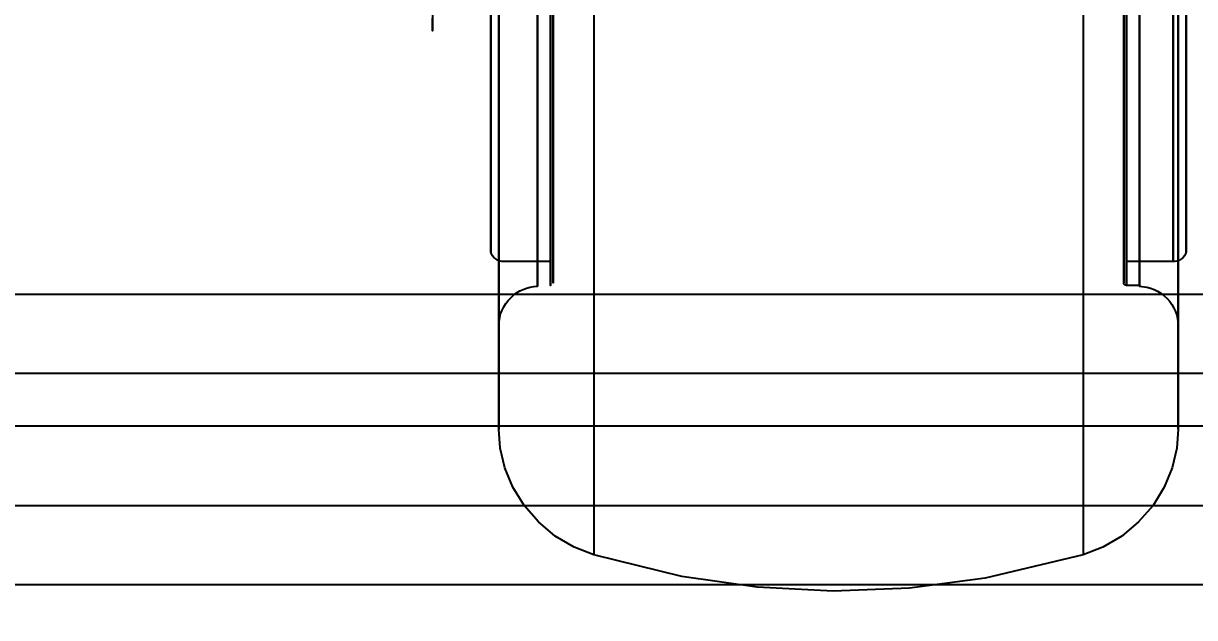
# Model space of a CAD drawing. Header units: millimetres. Extents: x 10366 to 13995, y 24552 to 29685.
# Drawn here: x 13130.9 to 13175.29, y 27953.33 to 27975.86 of the extents above; entities that cross this region are included whole.
import ezdxf

# ---------------------------------------------------------------- set-up
doc = ezdxf.new("R2010")
doc.units = ezdxf.units.MM
doc.header["$LTSCALE"] = 3
doc.layers.add('DomyÅ›lny', color=7, linetype='Continuous')
doc.styles.get("Standard").update_dxf_attribs({"font": 'arial.ttf'})
doc.dimstyles.new('MATEUSZ', dxfattribs={"dimtxt": 35, "dimasz": 16, "dimexe": 0.18, "dimexo": 0.0625, "dimgap": 0.09, "dimtad": 0, "dimdec": 0, "dimdsep": 46, "dimtxsty": 'Standard', "dimblk": 'DOT', "dimcen": 0.09, "dimse1": 1, "dimse2": 1, "dimadec": 0, "dimazin": 0, "dimtfac": 1, "dimtdec": 0, "dimtofl": 0, "dimtmove": 0, "dimatfit": 3, "dimfxl": 1, "dimtolj": 1, "dimtzin": 0, "dimlwd": 9, "dimlwe": 9, "dimarcsym": 0})

# ---------------------------------------------------------------- blocks, each defined once
blk = doc.blocks.new('_Dot')
at = {"color": 0, "linetype": 'ByBlock', "lineweight": -2}
blk.add_line((-0.5, 0), (-1, 0), dxfattribs=at)
at = {"color": 0, "linetype": 'ByBlock', "const_width": 0.5}
blk.add_lwpolyline([(-0.25, 0, 1), (0.25, 0, 1)], format="xyb", close=True, dxfattribs=at)
blk = doc.blocks.new('*D14')
at = {"color": 0, "lineweight": 9, "transparency": 16777216}
for p, q in [((12536.255, 27789.026), (12868.716, 27789.026)), ((13278.255, 27789.026), (12945.795, 27789.026))]:
    blk.add_line(p, q, dxfattribs=at)
at = {"layer": 'Defpoints', "color": 0, "transparency": 16777216}
for p in [(12520.255, 27954.583), (13294.255, 27954.583), (13294.255, 27789.026)]:
    blk.add_point(p, dxfattribs=at)
at = {"color": 0, "lineweight": 9, "transparency": 16777216, "xscale": 16, "yscale": 16, "zscale": 16, "rotation": 180}
blk.add_blockref('_Dot', (12520.255, 27789.026), dxfattribs=at)
at = {"color": 0, "lineweight": 9, "transparency": 16777216, "xscale": 16, "yscale": 16, "zscale": 16}
blk.add_blockref('_Dot', (13294.255, 27789.026), dxfattribs=at)
at = {"color": 0, "transparency": 16777216, "insert": (12907.255, 27789.026), "char_height": 35, "attachment_point": 5}
blk.add_mtext('\\A1;774', dxfattribs=at)
blk = doc.blocks.new('*D21')
at = {"color": 0, "lineweight": 9, "transparency": 16777216}
for p, q in [((12686.171, 27894.429), (12867.817, 27894.429)), ((13128.238, 27894.429), (12946.592, 27894.429))]:
    blk.add_line(p, q, dxfattribs=at)
at = {"layer": 'Defpoints', "color": 0, "transparency": 16777216}
for p in [(12670.171, 27983.828), (13144.238, 27983.828), (13144.238, 27894.429)]:
    blk.add_point(p, dxfattribs=at)
at = {"color": 0, "lineweight": 9, "transparency": 16777216, "xscale": 16, "yscale": 16, "zscale": 16, "rotation": 180}
blk.add_blockref('_Dot', (12670.171, 27894.429), dxfattribs=at)
at = {"color": 0, "lineweight": 9, "transparency": 16777216, "xscale": 16, "yscale": 16, "zscale": 16}
blk.add_blockref('_Dot', (13144.238, 27894.429), dxfattribs=at)
at = {"color": 0, "transparency": 16777216, "insert": (12907.204, 27894.429), "char_height": 35, "attachment_point": 5}
blk.add_mtext('\\A1;474', dxfattribs=at)

msp = doc.modelspace()

# ---------------------------------------------------------------- linework, layer by layer
at = {"layer": 'DomyÅ›lny'}
for p, q in [((13150.88, 27966.828), (13149.112, 27966.828)), ((13174.482, 27966.828), (13172.713, 27966.828)), ((13291.255, 27965.583), (12523.255, 27965.583)), ((13173.206, 27965.927), (13172.708, 27965.928)), ((13291.255, 27962.583), (12523.255, 27962.583)), ((13148.924, 27960.583), (12665.485, 27960.583)), ((13174.67, 27960.583), (13148.924, 27960.583)), ((13271.255, 27960.583), (13174.67, 27960.583)), ((12523.255, 27957.583), (13291.255, 27957.583)), ((12523.255, 27954.583), (13291.255, 27954.583))]:
    msp.add_line(p, q, dxfattribs=at)
for points in [[(13152.528, 28027.946, 0), (13152.528, 28027.946, 0), (13152.528, 28027.946, 0), (13152.528, 28027.946, 0), (13152.528, 28027.946, 0), (13152.528, 28027.946, 0), (13152.528, 28027.946, 0), (13152.528, 28027.946, 0), (13152.528, 28027.946, 0), (13152.528, 28027.946, 0), (13152.528, 28027.944, 0), (13152.528, 28027.936, 0), (13152.528, 28027.907, 0), (13152.528, 28027.786, 0), (13152.528, 28027.285, 0), (13152.528, 28025.163, 0), (13152.528, 28003.283, 0), (13152.528, 27962.583, 0)], [(13171.065, 28027.946, 0), (13171.065, 28027.946, 0), (13171.065, 28027.946, 0), (13171.065, 28027.946, 0), (13171.065, 28027.946, 0), (13171.065, 28027.946, 0), (13171.065, 28027.946, 0), (13171.065, 28027.946, 0), (13171.065, 28027.946, 0), (13171.065, 28027.946, 0), (13171.065, 28027.944, 0), (13171.065, 28027.936, 0), (13171.065, 28027.907, 0), (13171.065, 28027.786, 0), (13171.065, 28027.285, 0), (13171.065, 28025.163, 0), (13171.065, 28003.283, 0), (13171.065, 27962.583, 0)], [(13148.924, 28022.478, 0), (13148.924, 28020.23, 0), (13148.924, 27962.583, 0), (13148.924, 27977.247, 0), (13148.924, 28016.121, 0), (13148.924, 28021.499, 0)], [(13174.67, 28022.478, 0), (13174.67, 28020.23, 0), (13174.67, 27962.583, 0), (13174.67, 27977.247, 0), (13174.67, 28016.121, 0), (13174.67, 28021.499, 0)], [(13150.388, 28014.557, 0), (13150.388, 27969.822, 0), (13150.388, 27966.021, 0), (13150.388, 27965.925, 0), (13150.388, 27965.906, 0), (13150.388, 27965.903, 0), (13150.388, 27965.902, 0), (13150.388, 27965.902, 0), (13150.388, 27965.902, 0), (13150.388, 27965.902, 0), (13150.388, 27965.902, 0), (13150.388, 27965.902, 0), (13150.388, 27965.902, 0), (13150.388, 27965.902, 0), (13150.388, 27965.903, 0), (13150.388, 27965.903, 0), (13150.388, 27965.903, 0), (13150.388, 27965.905, 0), (13150.388, 27965.913, 0), (13150.388, 27965.947, 0), (13150.388, 27966.084, 0), (13150.388, 27966.659, 0), (13150.388, 27969.098, 0), (13150.388, 28017.754, 0)], [(13172.708, 27965.928, 0), (13172.708, 27965.928, 0), (13172.708, 27965.928, 0), (13172.708, 27965.928, 0), (13172.708, 27965.928, 0), (13172.708, 27965.928, 0), (13172.708, 27965.928, 0), (13172.708, 27965.928, 0), (13172.708, 27965.928, 0), (13172.708, 27965.929, 0), (13172.708, 27965.931, 0), (13172.708, 27965.939, 0), (13172.708, 27965.972, 0), (13172.708, 27966.11, 0), (13172.708, 27966.684, 0), (13172.708, 27969.121, 0), (13172.708, 28017.728, 0)], [(13172.708, 28014.535, 0), (13172.708, 27969.844, 0), (13172.708, 27966.046, 0), (13172.708, 27965.951, 0), (13172.708, 27965.931, 0), (13172.708, 27965.928, 0), (13172.708, 27965.928, 0), (13172.708, 27965.928, 0), (13172.708, 27965.928, 0), (13172.708, 27965.928, 0), (13172.708, 27965.928, 0), (13172.708, 27965.928, 0), (13172.708, 27965.928, 0), (13172.708, 27965.928, 0), (13172.708, 27965.928, 0), (13172.708, 27965.928, 0), (13172.708, 27965.929, 0), (13172.708, 27965.931, 0), (13172.708, 27965.939, 0), (13172.708, 27965.972, 0), (13172.708, 27966.11, 0), (13172.708, 27966.684, 0), (13172.708, 27969.12, 0), (13172.708, 28017.728, 0)], [(13173.206, 27965.902, 0), (13173.206, 27965.902, 0), (13173.206, 27965.902, 0), (13173.206, 27965.902, 0), (13173.206, 27965.902, 0), (13173.206, 27965.902, 0), (13173.206, 27965.902, 0), (13173.206, 27965.903, 0), (13173.206, 27965.903, 0), (13173.206, 27965.903, 0), (13173.206, 27965.905, 0), (13173.206, 27965.914, 0), (13173.206, 27965.947, 0), (13173.206, 27966.085, 0), (13173.206, 27966.659, 0), (13173.206, 27969.099, 0), (13173.206, 28017.754, 0)], [(13150.886, 28014.536, 0), (13150.886, 27965.928, 0), (13150.886, 27965.928, 0), (13150.886, 27965.928, 0), (13150.886, 27965.928, 0), (13150.886, 27965.928, 0), (13150.886, 27965.928, 0), (13150.886, 27965.928, 0), (13150.886, 27965.928, 0), (13150.886, 27965.929, 0), (13150.886, 27965.931, 0), (13150.886, 27965.939, 0), (13150.886, 27965.972, 0), (13150.886, 27966.11, 0), (13150.886, 27966.684, 0), (13150.886, 27969.121, 0), (13150.886, 28013.812, 0)], [(13150.983, 28014.448, 0), (13150.983, 27966.028, 0), (13150.983, 27966.028, 0), (13150.983, 27966.028, 0), (13150.983, 27966.028, 0), (13150.983, 27966.028, 0), (13150.983, 27966.028, 0), (13150.983, 27966.028, 0), (13150.983, 27966.028, 0), (13150.983, 27966.028, 0), (13150.983, 27966.03, 0), (13150.983, 27966.039, 0), (13150.983, 27966.072, 0), (13150.983, 27966.209, 0), (13150.983, 27966.781, 0), (13150.983, 27969.208, 0), (13150.983, 28013.727, 0)], [(13172.61, 28014.448, 0), (13172.61, 27966.028, 0), (13172.61, 27966.028, 0), (13172.61, 27966.028, 0), (13172.61, 27966.028, 0), (13172.61, 27966.028, 0), (13172.61, 27966.028, 0), (13172.61, 27966.028, 0), (13172.61, 27966.028, 0), (13172.61, 27966.028, 0), (13172.61, 27966.03, 0), (13172.61, 27966.039, 0), (13172.61, 27966.072, 0), (13172.61, 27966.209, 0), (13172.61, 27966.781, 0), (13172.61, 27969.208, 0), (13172.61, 28013.727, 0)], [(13173.206, 28014.558, 0), (13173.206, 27965.902, 0), (13173.206, 27965.902, 0), (13173.206, 27965.902, 0), (13173.206, 27965.902, 0), (13173.206, 27965.902, 0), (13173.206, 27965.902, 0), (13173.206, 27965.903, 0), (13173.206, 27965.903, 0), (13173.206, 27965.903, 0), (13173.206, 27965.905, 0), (13173.206, 27965.914, 0), (13173.206, 27965.947, 0), (13173.206, 27966.085, 0), (13173.206, 27966.659, 0), (13173.206, 27969.099, 0), (13173.206, 28013.834, 0)], [(13172.61, 28013.834, 0), (13172.61, 27966.728, 0), (13172.61, 27966.728, 0), (13172.61, 27966.728, 0), (13172.61, 27966.728, 0), (13172.61, 27966.728, 0), (13172.61, 27966.728, 0), (13172.61, 27966.728, 0), (13172.61, 27966.728, 0), (13172.61, 27966.729, 0), (13172.61, 27966.731, 0), (13172.61, 27966.739, 0), (13172.61, 27966.771, 0), (13172.61, 27966.904, 0), (13172.61, 27967.461, 0), (13172.61, 27969.822, 0), (13172.61, 28013.133, 0)], [(13174.482, 28013.746, 0), (13174.482, 27966.828, 0), (13174.482, 27966.828, 0), (13174.482, 27966.828, 0), (13174.482, 27966.828, 0), (13174.482, 27966.828, 0), (13174.482, 27966.828, 0), (13174.482, 27966.828, 0), (13174.482, 27966.828, 0), (13174.482, 27966.829, 0), (13174.482, 27966.831, 0), (13174.482, 27966.839, 0), (13174.482, 27966.871, 0), (13174.482, 27967.004, 0), (13174.482, 27967.558, 0), (13174.482, 27969.91, 0), (13174.482, 28013.048, 0)], [(13148.613, 28013.416, 0), (13148.613, 27967.205, 0), (13148.613, 27967.205, 0), (13148.613, 27967.205, 0), (13148.613, 27967.205, 0), (13148.613, 27967.205, 0), (13148.613, 27967.205, 0), (13148.613, 27967.205, 0), (13148.613, 27967.205, 0), (13148.613, 27967.205, 0), (13148.613, 27967.207, 0), (13148.613, 27967.215, 0), (13148.613, 27967.247, 0), (13148.613, 27967.377, 0), (13148.613, 27967.923, 0), (13148.613, 27970.24, 0), (13148.613, 28012.728, 0)], [(13174.981, 28013.416, 0), (13174.981, 27967.205, 0), (13174.981, 27967.205, 0), (13174.981, 27967.205, 0), (13174.981, 27967.205, 0), (13174.981, 27967.205, 0), (13174.981, 27967.205, 0), (13174.981, 27967.205, 0), (13174.981, 27967.205, 0), (13174.981, 27967.205, 0), (13174.981, 27967.207, 0), (13174.981, 27967.215, 0), (13174.981, 27967.247, 0), (13174.981, 27967.377, 0), (13174.981, 27967.923, 0), (13174.981, 27970.24, 0), (13174.981, 28012.728, 0)], [(13146.413, 27978.041, 0), (13146.413, 27975.659, 0), (13146.413, 27975.599, 0), (13146.413, 27975.587, 0), (13146.413, 27975.585, 0), (13146.413, 27975.585, 0), (13146.413, 27975.585, 0), (13146.413, 27975.585, 0), (13146.413, 27975.585, 0), (13146.413, 27975.585, 0), (13146.413, 27975.585, 0), (13146.413, 27975.585, 0), (13146.413, 27975.585, 0), (13146.413, 27975.585, 0), (13146.413, 27975.585, 0), (13146.413, 27975.585, 0), (13146.413, 27975.587, 0), (13146.413, 27975.592, 0), (13146.413, 27975.613, 0), (13146.413, 27975.699, 0), (13146.413, 27976.059, 0)], [(13149.112, 27966.828, 0), (13149.034, 27966.834, 0), (13148.954, 27966.852, 0), (13148.876, 27966.884, 0), (13148.802, 27966.929, 0), (13148.736, 27966.986, 0), (13148.681, 27967.053, 0), (13148.64, 27967.127, 0), (13148.613, 27967.205, 0)], [(13174.981, 27967.205, 0), (13174.953, 27967.127, 0), (13174.912, 27967.053, 0), (13174.858, 27966.986, 0), (13174.792, 27966.929, 0), (13174.718, 27966.884, 0), (13174.639, 27966.852, 0), (13174.559, 27966.834, 0), (13174.482, 27966.828, 0)], [(13172.708, 27965.928, 0), (13172.689, 27965.93, 0), (13172.68, 27965.933, 0), (13172.671, 27965.936, 0), (13172.662, 27965.941, 0), (13172.654, 27965.946, 0), (13172.646, 27965.952, 0), (13172.638, 27965.959, 0), (13172.631, 27965.967, 0), (13172.626, 27965.975, 0), (13172.621, 27965.983, 0), (13172.617, 27965.992, 0), (13172.614, 27966.001, 0), (13172.612, 27966.01, 0), (13172.611, 27966.019, 0), (13172.61, 27966.028, 0)], [(13148.924, 27964.405, 0), (13148.931, 27964.55, 0), (13148.954, 27964.7, 0), (13148.991, 27964.843, 0), (13149.043, 27964.982, 0), (13149.107, 27965.114, 0), (13149.184, 27965.238, 0), (13149.273, 27965.355, 0), (13149.371, 27965.46, 0), (13149.479, 27965.556, 0), (13149.594, 27965.641, 0), (13149.716, 27965.715, 0), (13149.845, 27965.777, 0), (13149.976, 27965.826, 0), (13150.112, 27965.864, 0), (13150.249, 27965.89, 0), (13150.388, 27965.902, 0)], [(13173.206, 27965.902, 0), (13173.48, 27965.864, 0), (13173.619, 27965.826, 0), (13173.756, 27965.774, 0), (13173.89, 27965.708, 0), (13174.018, 27965.628, 0), (13174.139, 27965.536, 0), (13174.25, 27965.433, 0), (13174.35, 27965.319, 0), (13174.437, 27965.197, 0), (13174.51, 27965.069, 0), (13174.57, 27964.936, 0), (13174.615, 27964.802, 0), (13174.646, 27964.667, 0), (13174.664, 27964.534, 0), (13174.67, 27964.405, 0)], [(13148.924, 27960.48, 0), (13148.924, 27960.48, 0), (13148.924, 27960.48, 0), (13148.924, 27960.48, 0), (13148.924, 27960.48, 0), (13148.924, 27960.48, 0), (13148.924, 27960.48, 0), (13148.924, 27960.48, 0), (13148.924, 27960.48, 0), (13148.924, 27960.48, 0), (13148.924, 27960.48, 0), (13148.924, 27960.48, 0), (13148.924, 27960.48, 0), (13148.924, 27960.483, 0), (13148.924, 27960.492, 0), (13148.924, 27960.531, 0), (13148.924, 27960.69, 0), (13148.924, 27961.354, 0), (13148.924, 27962.583, 0)], [(13148.924, 27962.583, 0), (13148.924, 27960.98, 0), (13148.924, 27960.601, 0), (13148.924, 27960.509, 0), (13148.924, 27960.487, 0), (13148.924, 27960.481, 0), (13148.924, 27960.48, 0), (13148.924, 27960.48, 0), (13148.924, 27960.48, 0), (13148.924, 27960.48, 0), (13148.924, 27960.48, 0), (13148.924, 27960.48, 0), (13148.924, 27960.48, 0), (13148.924, 27960.48, 0), (13148.924, 27960.48, 0), (13148.924, 27960.48, 0), (13148.924, 27960.48, 0), (13148.924, 27960.48, 0), (13148.924, 27960.48, 0)], [(13152.528, 27962.583, 0), (13152.528, 27957.583, 0)], [(13171.065, 27962.583, 0), (13171.065, 27957.583, 0)], [(13174.67, 27960.48, 0), (13174.67, 27960.48, 0), (13174.67, 27960.48, 0), (13174.67, 27960.48, 0), (13174.67, 27960.48, 0), (13174.67, 27960.48, 0), (13174.67, 27960.48, 0), (13174.67, 27960.48, 0), (13174.67, 27960.48, 0), (13174.67, 27960.48, 0), (13174.67, 27960.48, 0), (13174.67, 27960.48, 0), (13174.67, 27960.48, 0), (13174.67, 27960.483, 0), (13174.67, 27960.492, 0), (13174.67, 27960.531, 0), (13174.67, 27960.69, 0), (13174.67, 27961.354, 0), (13174.67, 27962.583, 0)], [(13174.67, 27962.583, 0), (13174.67, 27960.98, 0), (13174.67, 27960.601, 0), (13174.67, 27960.509, 0), (13174.67, 27960.487, 0), (13174.67, 27960.481, 0), (13174.67, 27960.48, 0), (13174.67, 27960.48, 0), (13174.67, 27960.48, 0), (13174.67, 27960.48, 0), (13174.67, 27960.48, 0), (13174.67, 27960.48, 0), (13174.67, 27960.48, 0), (13174.67, 27960.48, 0), (13174.67, 27960.48, 0), (13174.67, 27960.48, 0), (13174.67, 27960.48, 0), (13174.67, 27960.48, 0), (13174.67, 27960.48, 0)], [(13149.876, 27957.583, 0), (13149.448, 27958.28, 0), (13149.149, 27959.015, 0), (13148.978, 27959.757, 0), (13148.924, 27960.48, 0)], [(13174.67, 27960.48, 0), (13174.616, 27959.757, 0), (13174.444, 27959.015, 0), (13174.145, 27958.28, 0), (13173.718, 27957.583, 0)], [(13152.528, 27955.71, 0), (13151.775, 27956.005, 0), (13151.062, 27956.423, 0), (13150.42, 27956.956, 0), (13149.876, 27957.583, 0)], [(13152.528, 27957.583, 0), (13152.528, 27956.157, 0), (13152.528, 27955.819, 0), (13152.528, 27955.737, 0), (13152.528, 27955.716, 0), (13152.528, 27955.711, 0), (13152.528, 27955.71, 0), (13152.528, 27955.71, 0), (13152.528, 27955.71, 0), (13152.528, 27955.71, 0), (13152.528, 27955.71, 0), (13152.528, 27955.71, 0), (13152.528, 27955.71, 0), (13152.528, 27955.71, 0), (13152.528, 27955.71, 0), (13152.528, 27955.71, 0), (13152.528, 27955.71, 0), (13152.528, 27955.71, 0), (13152.528, 27955.71, 0)], [(13171.065, 27957.583, 0), (13171.065, 27956.157, 0), (13171.065, 27955.819, 0), (13171.065, 27955.737, 0), (13171.065, 27955.716, 0), (13171.065, 27955.711, 0), (13171.065, 27955.71, 0), (13171.065, 27955.71, 0), (13171.065, 27955.71, 0), (13171.065, 27955.71, 0), (13171.065, 27955.71, 0), (13171.065, 27955.71, 0), (13171.065, 27955.71, 0), (13171.065, 27955.71, 0), (13171.065, 27955.71, 0), (13171.065, 27955.71, 0), (13171.065, 27955.71, 0), (13171.065, 27955.71, 0), (13171.065, 27955.71, 0)], [(13173.718, 27957.583, 0), (13173.174, 27956.956, 0), (13172.532, 27956.423, 0), (13171.818, 27956.005, 0), (13171.065, 27955.71, 0)], [(13155.862, 27954.887, 0), (13152.528, 27955.71, 0)], [(13171.065, 27955.71, 0), (13167.361, 27954.819, 0)], [(13167.361, 27954.819, 0), (13164.486, 27954.442, 0), (13161.596, 27954.329, 0), (13158.708, 27954.478, 0), (13155.862, 27954.887, 0)]]:
    msp.add_polyline3d(points, dxfattribs=at)

# ---------------------------------------------------------------- dimensions: what is measured, and where the dimension line sits
for base, p1, p2, picture, middle in [((13144.238, 27894.429), (12670.171, 27983.828), (13144.238, 27983.828), '*D21', (12907.204, 27894.429)), ((13294.255, 27789.026), (12520.255, 27954.583), (13294.255, 27954.583), '*D14', (12907.255, 27789.026))]:
    dim = msp.add_linear_dim(base=base, p1=p1, p2=p2, dimstyle='MATEUSZ')
    dim.commit()
    dim.dimension.update_dxf_attribs({"geometry": picture, "text_midpoint": middle})

doc.saveas('drawing.dxf')
